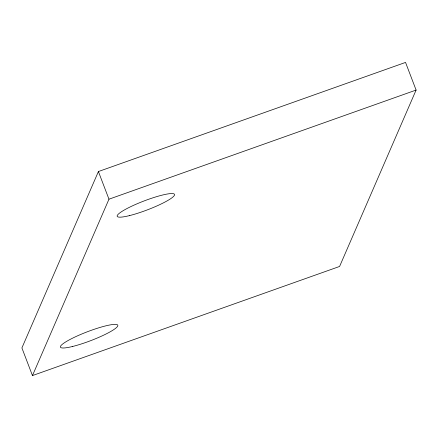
<?xml version="1.0" encoding="UTF-8"?>
<svg xmlns="http://www.w3.org/2000/svg" width="438" height="438" viewBox="0 0 438 438"><rect width="100%" height="100%" fill="white"/><g stroke="black" fill="none" stroke-linecap="round" stroke-linejoin="round"><path stroke-width="0.66" d="M98.408 171.543L21.9 347.931L32.461 375.58L339.592 266.457L416.1 90.069L405.539 62.42L98.408 171.543L108.969 199.191L32.461 375.58M108.969 199.191L416.1 90.069M129.281 215.66A30.709 4.752 -20.9 0 0 174.472 195.189A30.709 4.752 -20.9 0 0 133.809 205.225A30.709 4.752 -20.9 0 0 129.281 215.66M72.538 346.485A30.709 4.752 -20.9 0 0 117.729 326.014A30.709 4.752 -20.9 0 0 77.066 336.045A30.709 4.752 -20.9 0 0 72.538 346.485"/></g></svg>
